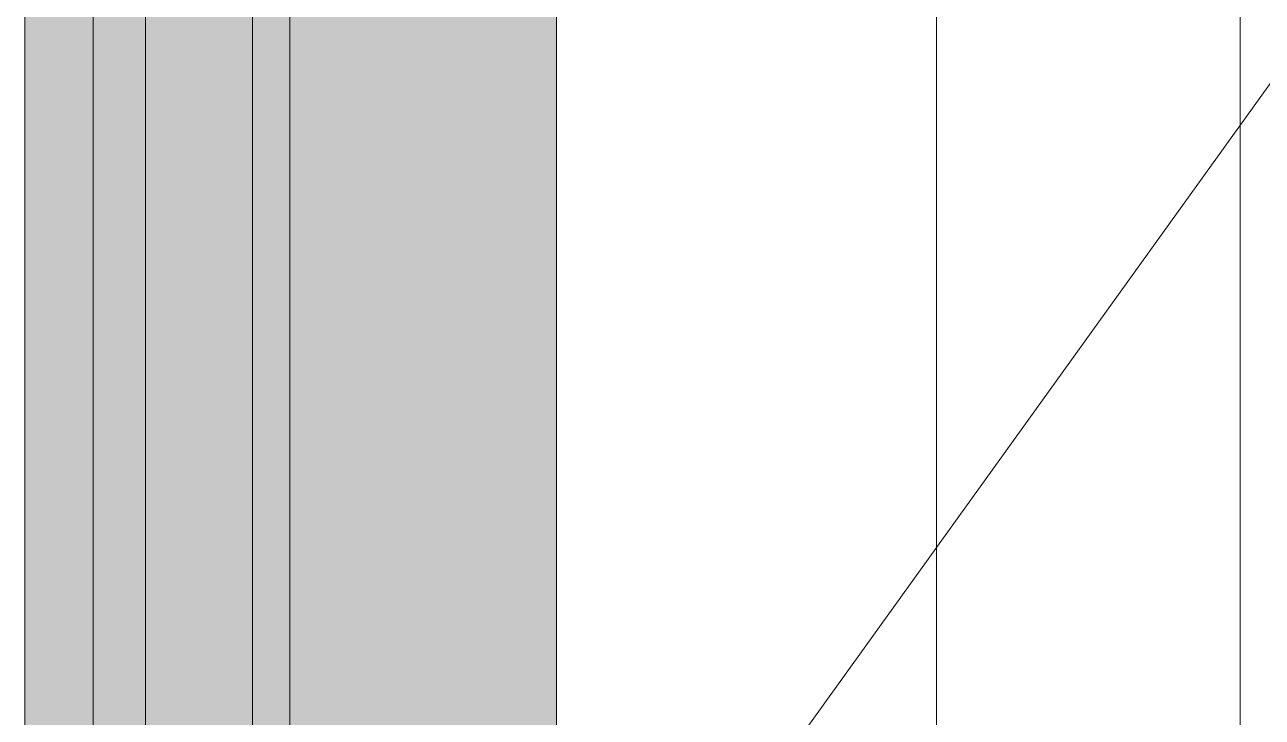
# Model space of a CAD drawing. Header units: millimetres. Extents: x -546 to 1681, y -650 to 1730.
# Drawn here: x 814.557 to 816.186, y 659.407 to 660.318 of the extents above; entities that cross this region are included whole.
import ezdxf

# ---------------------------------------------------------------- set-up
doc = ezdxf.new("R2010")
doc.units = ezdxf.units.MM

msp = doc.modelspace()

# ---------------------------------------------------------------- hatches: boundary and pattern name
at = {"true_color": 0xffffff}
h = msp.add_hatch(color=7, dxfattribs=at)
h.dxf.hatch_style = 2
h.paths.add_polyline_path([(815.2572, 658.9558), (814.5572, 658.9558), (814.5572, 680.8388), (815.2572, 680.8388)])

# ---------------------------------------------------------------- linework, layer by layer
at = {"color": 7, "lineweight": 0}
for points in [[(814.5572, 658.2558), (814.5572, 681.5388)], [(814.6472, 658.3918), (814.6472, 681.4598)], [(814.7162, 658.3918), (814.7162, 681.4598)], [(814.5572, 680.8388), (814.5572, 658.2558)], [(815.2572, 658.9558), (815.2572, 680.8388)], [(823.1163, 669.8598), (815.0152, 658.5978)]]:
    msp.add_lwpolyline(points, dxfattribs=at)
at = {"color": 8, "lineweight": 0, "true_color": 0x7f7f7f}
for points in [[(814.8572, 658.4788), (814.8572, 663.2768)], [(815.2572, 663.2768), (815.2572, 658.4788)], [(815.7572, 658.4788), (815.7572, 663.2768)], [(816.1572, 663.2768), (816.1572, 658.4788)], [(814.9062, 662.9778), (814.9062, 658.7778)]]:
    msp.add_lwpolyline(points, dxfattribs=at)

doc.saveas('drawing.dxf')
